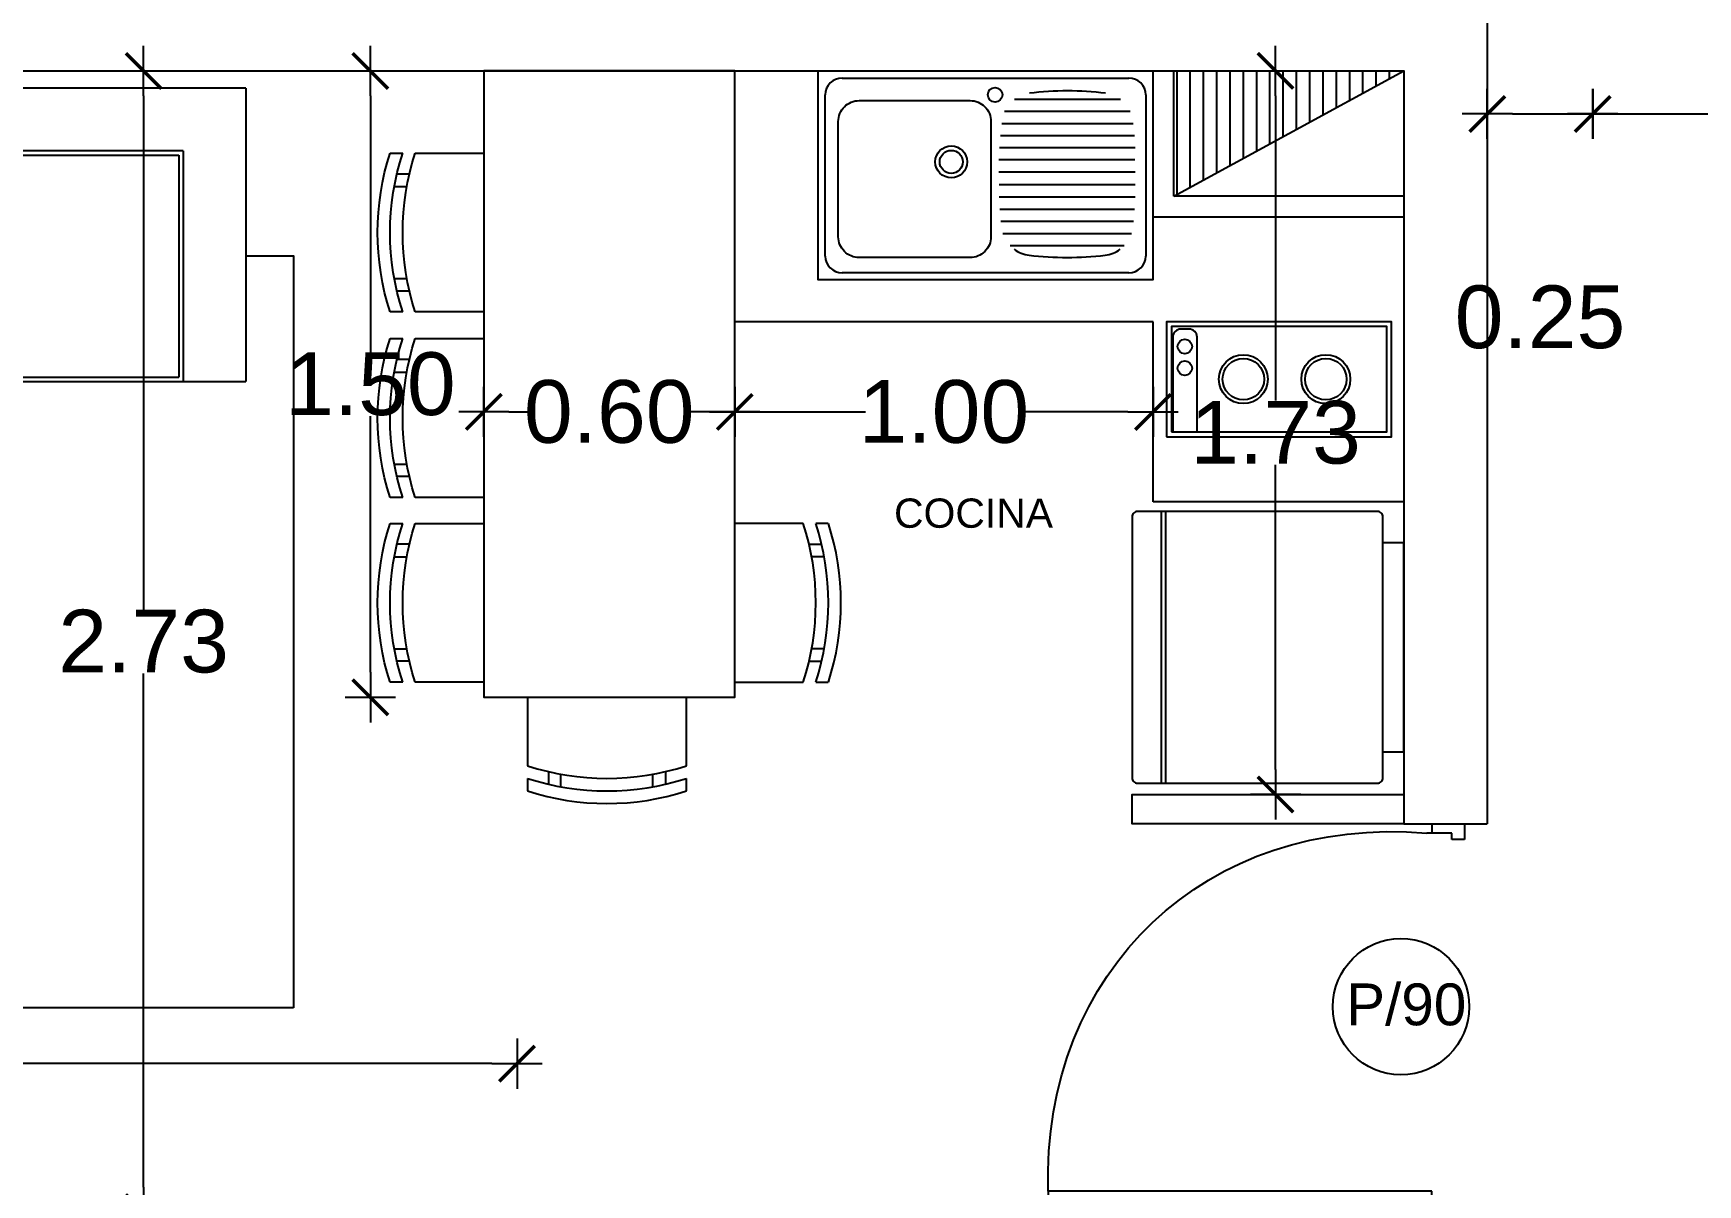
# Model space of a CAD drawing. Header units: millimetres. Extents: x 1217 to 2428, y 234 to 644.
# Drawn here: x 2355.761 to 2359.741, y 481.761 to 484.516 of the extents above; entities that cross this region are included whole.
import ezdxf

# ---------------------------------------------------------------- set-up
doc = ezdxf.new("R2010")
doc.units = ezdxf.units.MM
doc.layers.get('0').update_dxf_attribs({"lineweight": 5})
for name, color, linetype in [('0.1', 251, 'Continuous'), ('0.3', 6, 'Continuous'), ('ARTEFACTOS', 4, 'Continuous'), ('COTAS INTERIORES', 3, 'Continuous'), ('Muebles', 8, 'Continuous'), ('muros', 7, 'Continuous'), ('PUERTAS', 2, 'Continuous'), ('SHAFT', 3, 'Continuous'), ('Texto', 1, 'Continuous')]:
    doc.layers.add(name, color=color, linetype=linetype)
doc.styles.add('INTERARQ', font='arial.ttf')
doc.styles.get("Standard").update_dxf_attribs({"font": 'arial.ttf'})
doc.dimstyles.new('ESCALA_1-50', dxfattribs={"dimtxt": 0.15, "dimasz": 0.06, "dimexe": 0.18, "dimexo": 0.0625, "dimgap": 0, "dimtad": 0, "dimtih": 1, "dimtoh": 1, "dimzin": 0, "dimdsep": 46, "dimtxsty": 'INTERARQ', "dimblk": 'DIMTICK', "dimcen": 0, "dimse1": 1, "dimse2": 1, "dimclrd": 256, "dimclre": 1, "dimclrt": 2, "dimadec": 0, "dimazin": 0, "dimtfac": 4.5, "dimtofl": 0, "dimtmove": 2, "dimatfit": 3, "dimldrblk": 'DIMTICK', "dimfxl": 1, "dimtolj": 1, "dimtzin": 0, "dimarcsym": 0})

# ---------------------------------------------------------------- blocks, each defined once
blk = doc.blocks.new('FGFGFGFG')
at = {"layer": 'PUERTAS'}
for p, q in [((381629.7039, 7752655.4584), (381629.6607, 7752655.4584)), ((381629.6607, 7752655.4584), (381629.6608, 7752654.6488)), ((381629.704, 7752654.638), (381629.7039, 7752655.4584)), ((381629.6608, 7752654.6488), (381629.6608, 7752654.5949)), ((381630.4704, 7752654.5949), (381630.4704, 7752654.6488)), ((381629.6406, 7752654.638), (381629.6608, 7752654.638)), ((381629.6608, 7752654.638), (381629.704, 7752654.638)), ((381630.4906, 7752654.638), (381630.4704, 7752654.638)), ((381629.6608, 7752654.5949), (381629.6742, 7752654.5949)), ((381629.6742, 7752654.5949), (381629.6742, 7752654.568)), ((381630.4569, 7752654.5949), (381630.4704, 7752654.5949)), ((381630.4569, 7752654.568), (381630.4569, 7752654.5949)), ((381629.6742, 7752654.568), (381629.6406, 7752654.568)), ((381630.4906, 7752654.568), (381630.4569, 7752654.568))]:
    blk.add_line(p, q, dxfattribs=at)
at = {"layer": 'PUERTAS', "extrusion": (0, 0, -1)}
blk.add_ellipse((381629.5735, 7752654.5673), major_axis=(0.7057, 0.6681), ratio=0.836444, start_param=-0.755704, end_param=0.755704, dxfattribs=at)
blk = doc.blocks.new('REFRI')
at = {"layer": 'ARTEFACTOS'}
for p, q in [((-0.58, -0.325), (-0.58, 0.325)), ((-0.57, -0.325), (-0.57, 0.325))]:
    blk.add_line(p, q, dxfattribs=at)
blk.add_lwpolyline([(-0.6368, 0.325), (-0.0632, 0.325, -0.414214), (-0.05, 0.3118), (-0.05, -0.3118, -0.414214), (-0.0632, -0.325), (-0.6368, -0.325, -0.414214), (-0.65, -0.3118), (-0.65, 0.3118, -0.414214)], format="xyb", close=True, dxfattribs=at)
blk.add_lwpolyline([(-0.05, 0.25), (0, 0.25), (0, -0.25), (-0.05, -0.25)], dxfattribs=at)
blk = doc.blocks.new('sillon 150')
at = {"layer": 'ARTEFACTOS'}
for p, q in [((1.151, 0.05), (-0.651, 0.05)), ((-0.651, 0.05), (-0.651, -0.6515)), ((1.151, 0.05), (1.151, -0.6515)), ((1.001, -0.1), (-0.501, -0.1)), ((-0.501, -0.1), (-0.501, -0.6515)), ((-0.501, -0.1098), (-0.501, -0.1098)), ((-0.491, -0.11), (0.991, -0.1103)), ((-0.491, -0.11), (-0.491, -0.6415)), ((0.001, -0.1), (0.001, -0.6515)), ((0.501, -0.1), (0.501, -0.6515)), ((0.991, -0.1103), (0.991, -0.6415)), ((1.001, -0.1), (1.001, -0.6515)), ((-0.651, -0.6515), (-0.501, -0.6515)), ((-0.501, -0.6515), (1.001, -0.6515)), ((-0.491, -0.6415), (0.991, -0.6415)), ((1.001, -0.6515), (1.151, -0.6515))]:
    blk.add_line(p, q, dxfattribs=at)
blk = doc.blocks.new('LAVPLATO')
at = {"layer": 'ARTEFACTOS'}
for p, q in [((-0.343, -0.017), (0.343, -0.017)), ((-0.383, -0.443), (-0.383, -0.057)), ((0.0694, -0.0675), (0.3226, -0.0675)), ((0.383, -0.057), (0.383, -0.443)), ((0.0458, -0.0965), (0.3462, -0.0965)), ((0.0357, -0.1545), (0.3563, -0.1545)), ((0.0387, -0.1255), (0.3533, -0.1255)), ((0.0338, -0.1835), (0.3582, -0.1835)), ((0.0315, -0.2115), (0.3574, -0.2115)), ((0.0319, -0.2415), (0.3578, -0.2415)), ((0.0323, -0.2715), (0.3582, -0.2715)), ((0.0327, -0.3015), (0.3578, -0.3015)), ((0.0342, -0.3305), (0.3563, -0.3305)), ((0.0342, -0.3305), (0.3563, -0.3305)), ((0.0369, -0.3595), (0.3536, -0.3595)), ((0.0369, -0.3595), (0.3536, -0.3595)), ((0.0416, -0.3885), (0.3489, -0.3885)), ((0.0586, -0.4175), (0.3319, -0.4175)), ((0.343, -0.483), (-0.343, -0.483))]:
    blk.add_line(p, q, dxfattribs=at)
blk.add_lwpolyline([(-0.4, 0), (0.4, 0), (0.4, -0.5), (-0.4, -0.5)], close=True, dxfattribs=at)
blk.add_lwpolyline([(-0.302, -0.0709), (-0.037, -0.0709, -0.414214), (0.013, -0.1209), (0.013, -0.3965, -0.414214), (-0.037, -0.4465), (-0.302, -0.4465, -0.414214), (-0.352, -0.3965), (-0.352, -0.1209, -0.414214)], format="xyb", close=True, dxfattribs=at)
for centre, radius in [((0.023, -0.057), 0.0175), ((-0.082, -0.2175), 0.038), ((-0.082, -0.2175), 0.0275)]:
    blk.add_circle(centre, radius, dxfattribs=at)
for centre, radius, start, end in [((-0.343, -0.057), 0.04, 90, 180), ((0.343, -0.057), 0.04, 360, 90), ((0.196, -0.7978), 0.75, 83.0207, 96.9793), ((0.1132, -0.3662), 0.075, 233.5695, 263.0207), ((0.2773, -0.3662), 0.075, 276.9793, 306.4305), ((-0.343, -0.443), 0.04, 180, 270), ((0.1952, 0.3038), 0.75, 263.0207, 276.9793), ((0.343, -0.443), 0.04, 270, 360)]:
    blk.add_arc(centre, radius, start, end, dxfattribs=at)
blk = doc.blocks.new('silla')
at = {"layer": '0.1', "ltscale": 3}
for p, q in [((0.1638, 0.38), (0, 0.38)), ((0.2238, 0.38), (0.1938, 0.38)), ((0.1777, 0.33), (0.2077, 0.33)), ((0.2139, 0.3), (0.1839, 0.3)), ((0.2139, 0.08), (0.1839, 0.08)), ((0.1777, 0.05), (0.2077, 0.05)), ((0, 0), (0.1638, 0)), ((0.1938, 0), (0.2238, 0))]:
    blk.add_line(p, q, dxfattribs=at)
for centre in [(-0.4228, 0.19), (-0.3928, 0.19), (-0.3628, 0.19)]:
    blk.add_arc(centre, 0.6167, 342.0547, 17.9453, dxfattribs=at)
blk = doc.blocks.new('DIMTICK')
at = {"color": 1}
for p, q in [((0, 1), (0, -1)), ((-1, 0), (1, 0))]:
    blk.add_line(p, q, dxfattribs=at)
at = {"color": 3, "const_width": 0.141}
blk.add_lwpolyline([(0.707, 0.707), (-0.707, -0.707)], dxfattribs=at)
blk = doc.blocks.new('*D347')
at = {"layer": 'COTAS INTERIORES', "lineweight": -2, "ltscale": 3, "transparency": 16777216}
blk.add_line((2359.2974, 484.3228), (2359.4294, 484.3228), dxfattribs=at)
at = {"layer": 'Defpoints', "color": 0, "ltscale": 3, "transparency": 16777216}
for p in [(2359.2374, 484.5057, 0), (2359.4894, 484.5057, 0), (2359.4894, 484.3228)]:
    blk.add_point(p, dxfattribs=at)
at = {"layer": 'COTAS INTERIORES', "lineweight": -2, "ltscale": 3, "transparency": 16777216, "xscale": 0.06, "yscale": 0.06, "zscale": 0.06, "rotation": 180}
blk.add_blockref('DIMTICK', (2359.2374, 484.3228), dxfattribs=at)
at = {"layer": 'COTAS INTERIORES', "lineweight": -2, "ltscale": 3, "transparency": 16777216, "xscale": 0.06, "yscale": 0.06, "zscale": 0.06}
blk.add_blockref('DIMTICK', (2359.4894, 484.3228), dxfattribs=at)
at = {"layer": 'COTAS INTERIORES', "color": 2, "ltscale": 3, "transparency": 16777216, "insert": (2359.3634, 483.8364), "char_height": 0.15, "attachment_point": 5, "style": 'INTERARQ'}
blk.add_mtext('\\A1;0.25', dxfattribs=at)
blk = doc.blocks.new('*D348')
at = {"layer": 'COTAS INTERIORES', "lineweight": -2, "ltscale": 3, "transparency": 16777216}
for p, q in [((2359.5494, 484.3228), (2359.769, 484.3228)), ((2360.3794, 484.3228), (2360.1598, 484.3228))]:
    blk.add_line(p, q, dxfattribs=at)
at = {"layer": 'Defpoints', "color": 0, "ltscale": 3, "transparency": 16777216}
for p in [(2359.4894, 484.5057, 0), (2360.4394, 484.3228), (2360.4394, 484.2281)]:
    blk.add_point(p, dxfattribs=at)
at = {"layer": 'COTAS INTERIORES', "lineweight": -2, "ltscale": 3, "transparency": 16777216, "xscale": 0.06, "yscale": 0.06, "zscale": 0.06, "rotation": 180}
blk.add_blockref('DIMTICK', (2359.4894, 484.3228), dxfattribs=at)
at = {"layer": 'COTAS INTERIORES', "lineweight": -2, "ltscale": 3, "transparency": 16777216, "xscale": 0.06, "yscale": 0.06, "zscale": 0.06}
blk.add_blockref('DIMTICK', (2360.4394, 484.3228), dxfattribs=at)
at = {"layer": 'COTAS INTERIORES', "color": 2, "ltscale": 3, "transparency": 16777216, "insert": (2359.9644, 484.3228), "char_height": 0.15, "attachment_point": 5, "style": 'INTERARQ'}
blk.add_mtext('\\A1;0.95', dxfattribs=at)
blk = doc.blocks.new('*D385')
at = {"layer": 'COTAS INTERIORES', "lineweight": -2, "ltscale": 3, "transparency": 16777216}
for p, q in [((2356.0248, 484.3657), (2356.0248, 483.1373)), ((2356.0248, 481.7557), (2356.0248, 482.984))]:
    blk.add_line(p, q, dxfattribs=at)
at = {"layer": 'Defpoints', "color": 0, "ltscale": 3, "transparency": 16777216}
for p in [(2356.0248, 484.4257), (2356.5268, 484.4257, 0), (2356.6032, 481.6957, 0)]:
    blk.add_point(p, dxfattribs=at)
at = {"layer": 'COTAS INTERIORES', "lineweight": -2, "ltscale": 3, "transparency": 16777216, "xscale": 0.06, "yscale": 0.06, "zscale": 0.06}
for p, rotation in [((2356.0248, 484.4257), 90), ((2356.0248, 481.6957), 270)]:
    blk.add_blockref('DIMTICK', p, dxfattribs=dict(at, rotation=rotation))
at = {"layer": 'COTAS INTERIORES', "color": 2, "ltscale": 3, "transparency": 16777216, "insert": (2356.0248, 483.0607), "char_height": 0.15, "attachment_point": 5, "style": 'INTERARQ'}
blk.add_mtext('\\A1;2.73', dxfattribs=at)
blk = doc.blocks.new('*D386')
at = {"layer": 'COTAS INTERIORES', "lineweight": -2, "ltscale": 3, "transparency": 16777216}
for p, q in [((2354.1784, 482.0509), (2355.3221, 482.0509)), ((2356.8575, 482.0509), (2355.7138, 482.0509))]:
    blk.add_line(p, q, dxfattribs=at)
at = {"layer": 'Defpoints', "color": 0, "ltscale": 3, "transparency": 16777216}
for p in [(2356.9175, 482.0509), (2354.1184, 481.8105, 0), (2356.9175, 481.6957, 0)]:
    blk.add_point(p, dxfattribs=at)
at = {"layer": 'COTAS INTERIORES', "lineweight": -2, "ltscale": 3, "transparency": 16777216, "xscale": 0.06, "yscale": 0.06, "zscale": 0.06, "rotation": 180}
blk.add_blockref('DIMTICK', (2354.1184, 482.0509), dxfattribs=at)
at = {"layer": 'COTAS INTERIORES', "lineweight": -2, "ltscale": 3, "transparency": 16777216, "xscale": 0.06, "yscale": 0.06, "zscale": 0.06}
blk.add_blockref('DIMTICK', (2356.9175, 482.0509), dxfattribs=at)
at = {"layer": 'COTAS INTERIORES', "color": 2, "ltscale": 3, "transparency": 16777216, "insert": (2355.518, 482.0509), "char_height": 0.15, "attachment_point": 5, "style": 'INTERARQ'}
blk.add_mtext('\\A1;2.80', dxfattribs=at)
blk = doc.blocks.new('*D387')
at = {"layer": 'COTAS INTERIORES', "lineweight": -2, "ltscale": 3, "transparency": 16777216}
for p, q in [((2357.498, 483.61), (2357.7506, 483.61)), ((2358.3782, 483.61), (2358.1256, 483.61))]:
    blk.add_line(p, q, dxfattribs=at)
at = {"layer": 'Defpoints', "color": 0, "ltscale": 3, "transparency": 16777216}
for p in [(2357.438, 483.6242, 0), (2358.4382, 483.6103, 0), (2358.4382, 483.61)]:
    blk.add_point(p, dxfattribs=at)
at = {"layer": 'COTAS INTERIORES', "lineweight": -2, "ltscale": 3, "transparency": 16777216, "xscale": 0.06, "yscale": 0.06, "zscale": 0.06, "rotation": 180}
blk.add_blockref('DIMTICK', (2357.438, 483.61), dxfattribs=at)
at = {"layer": 'COTAS INTERIORES', "lineweight": -2, "ltscale": 3, "transparency": 16777216, "xscale": 0.06, "yscale": 0.06, "zscale": 0.06}
blk.add_blockref('DIMTICK', (2358.4382, 483.61), dxfattribs=at)
at = {"layer": 'COTAS INTERIORES', "color": 2, "ltscale": 3, "transparency": 16777216, "insert": (2357.9381, 483.61), "char_height": 0.15, "attachment_point": 5, "style": 'INTERARQ'}
blk.add_mtext('\\A1;1.00', dxfattribs=at)
blk = doc.blocks.new('*D388')
at = {"layer": 'COTAS INTERIORES', "lineweight": -2, "ltscale": 3, "transparency": 16777216}
for p, q in [((2356.5669, 484.3657), (2356.5669, 483.753)), ((2356.5669, 482.9872), (2356.5669, 483.5998))]:
    blk.add_line(p, q, dxfattribs=at)
at = {"layer": 'Defpoints', "color": 0, "ltscale": 3, "transparency": 16777216}
for p in [(2356.5669, 484.4257), (2357.138, 484.4257, 0), (2357.138, 482.9272, 0)]:
    blk.add_point(p, dxfattribs=at)
at = {"layer": 'COTAS INTERIORES', "lineweight": -2, "ltscale": 3, "transparency": 16777216, "xscale": 0.06, "yscale": 0.06, "zscale": 0.06}
for p, rotation in [((2356.5669, 484.4257), 90), ((2356.5669, 482.9272), 270)]:
    blk.add_blockref('DIMTICK', p, dxfattribs=dict(at, rotation=rotation))
at = {"layer": 'COTAS INTERIORES', "color": 2, "ltscale": 3, "transparency": 16777216, "insert": (2356.5669, 483.6764), "char_height": 0.15, "attachment_point": 5, "style": 'INTERARQ'}
blk.add_mtext('\\A1;1.50', dxfattribs=at)
blk = doc.blocks.new('*D389')
at = {"layer": 'COTAS INTERIORES', "lineweight": -2, "ltscale": 3, "transparency": 16777216}
for p, q in [((2356.898, 483.61), (2356.9435, 483.61)), ((2357.378, 483.61), (2357.3326, 483.61))]:
    blk.add_line(p, q, dxfattribs=at)
at = {"layer": 'Defpoints', "color": 0, "ltscale": 3, "transparency": 16777216}
for p in [(2356.838, 483.61), (2357.438, 483.6242, 0), (2356.838, 482.9272)]:
    blk.add_point(p, dxfattribs=at)
at = {"layer": 'COTAS INTERIORES', "lineweight": -2, "ltscale": 3, "transparency": 16777216, "xscale": 0.06, "yscale": 0.06, "zscale": 0.06, "rotation": 180}
blk.add_blockref('DIMTICK', (2356.838, 483.61), dxfattribs=at)
at = {"layer": 'COTAS INTERIORES', "lineweight": -2, "ltscale": 3, "transparency": 16777216, "xscale": 0.06, "yscale": 0.06, "zscale": 0.06}
blk.add_blockref('DIMTICK', (2357.438, 483.61), dxfattribs=at)
at = {"layer": 'COTAS INTERIORES', "color": 2, "ltscale": 3, "transparency": 16777216, "insert": (2357.138, 483.61), "char_height": 0.15, "attachment_point": 5, "style": 'INTERARQ'}
blk.add_mtext('\\A1;0.60', dxfattribs=at)
blk = doc.blocks.new('*D390')
at = {"layer": 'COTAS INTERIORES', "lineweight": -2, "ltscale": 3, "transparency": 16777216}
for p, q in [((2358.7312, 484.3657), (2358.7312, 483.6369)), ((2358.7312, 482.7548), (2358.7312, 483.4836))]:
    blk.add_line(p, q, dxfattribs=at)
at = {"layer": 'Defpoints', "color": 0, "ltscale": 3, "transparency": 16777216}
for p in [(2358.388, 484.4257, 0), (2358.7312, 484.4257), (2358.388, 482.6948, 0)]:
    blk.add_point(p, dxfattribs=at)
at = {"layer": 'COTAS INTERIORES', "lineweight": -2, "ltscale": 3, "transparency": 16777216, "xscale": 0.06, "yscale": 0.06, "zscale": 0.06}
for p, rotation in [((2358.7312, 484.4257), 90), ((2358.7312, 482.6948), 270)]:
    blk.add_blockref('DIMTICK', p, dxfattribs=dict(at, rotation=rotation))
at = {"layer": 'COTAS INTERIORES', "color": 2, "ltscale": 3, "transparency": 16777216, "insert": (2358.7312, 483.5603), "char_height": 0.15, "attachment_point": 5, "style": 'INTERARQ'}
blk.add_mtext('\\A1;1.73', dxfattribs=at)

msp = doc.modelspace()

# ---------------------------------------------------------------- hatches: boundary and pattern name
at = {"layer": 'SHAFT'}
h = msp.add_hatch(dxfattribs=at)
h.set_pattern_fill('ANSI31', color=256, scale=0.01, angle=-315, style=0)
h.set_pattern_definition([(90, (-7750930.562246, 382038.49363), (-0.03174976396298, 8e-17), [])])
h.paths.add_polyline_path([(2358.4881, 484.42574), (2358.48813, 484.1258), (2359.03794, 484.42574)])

# ---------------------------------------------------------------- linework, layer by layer
at = {"layer": '0.1', "ltscale": 3, "elevation": 0}
msp.add_lwpolyline([(2357.43802, 484.42574), (2356.83802, 484.42574), (2356.83802, 482.92721), (2357.43802, 482.92721), (2357.43802, 484.42574)], dxfattribs=at)
at = {"layer": '0.3', "elevation": 0}
for points in [[(2359.03797, 484.0758), (2358.43813, 484.0758), (2358.43816, 484.4258)], [(2359.03797, 482.62488), (2358.38798, 482.62488), (2358.38798, 482.69488), (2359.03797, 482.69488)]]:
    msp.add_lwpolyline(points, dxfattribs=at)
msp.add_lwpolyline([(2358.48813, 484.1258), (2358.48813, 484.4258), (2359.03797, 484.42574), (2359.03797, 484.1258)], close=True, dxfattribs=at)
at = {"layer": 'ARTEFACTOS'}
for p, q in [((2358.43818, 483.82574, 0), (2357.43802, 483.82574, 0)), ((2358.43818, 483.39487, 0), (2358.43818, 483.82574, 0)), ((2358.52407, 483.80819, 0), (2358.50485, 483.80819, 0)), ((2358.48549, 483.78884, 0), (2358.48549, 483.56245, 0)), ((2358.54343, 483.56245, 0), (2358.54343, 483.78884, 0))]:
    msp.add_line(p, q, dxfattribs=at)
at = {"layer": 'ARTEFACTOS', "elevation": 0}
for points in [[(2357.43802, 483.82574), (2357.43802, 484.42574)], [(2356.26929, 483.98329), (2356.38342, 483.98329), (2356.38342, 482.99746)], [(2359.03797, 483.39487), (2358.43818, 483.39487)], [(2356.38342, 482.99746), (2356.38342, 482.18435)], [(2356.38342, 482.18435), (2354.68809, 482.18435)]]:
    msp.add_lwpolyline(points, dxfattribs=at)
for points in [[(2358.4703, 483.55074), (2359.0086, 483.55074), (2359.0086, 483.82574), (2358.4703, 483.82574)], [(2358.48201, 483.56245), (2358.9969, 483.56245), (2358.9969, 483.81404), (2358.48201, 483.81404)]]:
    msp.add_lwpolyline(points, close=True, dxfattribs=at)
at = {"layer": 'ARTEFACTOS'}
for centre, major_axis, start_param, end_param in [((2358.50485, 483.78884, 0), (-0.01369, -0.01369), 3.9269908, 5.4977871), ((2358.52407, 483.78884, 0), (0.01369, -0.01369), 0.7853982, 2.3561945), ((2358.51417, 483.76646, 0), (-0.01221, -0.01221), 2.3561945, 8.6393798), ((2358.51417, 483.71465, 0), (-0.01221, -0.01221), 2.3561945, 8.6393798), ((2358.65418, 483.68824, 0), (-0.04137, 0.04137), 3.9269908, 10.2101761), ((2358.65418, 483.68824, 0), (-0.03508, -0.03508), 2.3561945, 8.6393798), ((2358.85134, 483.68824, 0), (-0.04137, 0.04137), 3.9269908, 10.2101761), ((2358.85134, 483.68824, 0), (-0.03508, -0.03508), 2.3561945, 8.6393798)]:
    msp.add_ellipse(centre, major_axis=major_axis, ratio=1, start_param=start_param, end_param=end_param, dxfattribs=at)
at = {"layer": 'muros'}
for p, q in [((2359.03816, 484.42574, 0), (2359.03797, 482.62488, 0)), ((2359.03797, 482.62488, 0), (2359.23747, 482.62488, 0))]:
    msp.add_line(p, q, dxfattribs=at)
at = {"layer": 'muros', "elevation": 0}
for points in [[(2354.58848, 485.22542), (2354.58847, 484.62573), (2359.23744, 484.62574), (2359.23747, 482.62488)], [(2352.87842, 484.42574), (2359.03747, 484.42574)]]:
    msp.add_lwpolyline(points, dxfattribs=at)
at = {"layer": 'SHAFT'}
msp.add_line((2358.4881, 484.21575, 0), (2358.4881, 484.42574, 0), dxfattribs=at)
at = {"layer": 'SHAFT', "elevation": 0}
msp.add_lwpolyline([(2358.48813, 484.1258), (2359.03794, 484.42574)], dxfattribs=at)
at = {"layer": 'Texto'}
msp.add_circle((2359.031, 482.18714, 0), 0.16297, dxfattribs=at)

# ---------------------------------------------------------------- block references
at = {"layer": '0.1', "yscale": 0.9999925657630349, "zscale": 0.9999925657630349}
for p, xscale in [((2356.83802, 483.84903, 0), -0.9999925657630349), ((2356.83802, 483.40535, 0), -0.9999925657630349), ((2356.83802, 482.96338, 0), -0.9999925657630349), ((2357.43802, 482.96338, 0), 0.9999925657630349)]:
    msp.add_blockref('silla', p, dxfattribs=dict(at, xscale=xscale))
at = {"layer": '0.1', "xscale": 0.9999925657630349, "yscale": 0.9999925657630349, "zscale": 0.9999925657630349, "rotation": 270}
msp.add_blockref('silla', (2356.9425, 482.92721, 0), dxfattribs=at)
at = {"layer": 'ARTEFACTOS', "xscale": 0.9999925657630362, "yscale": 0.9999925657630362, "zscale": 0.9999925657630362, "rotation": 0.001789082676736665}
msp.add_blockref('sillon 150', (2355.11828, 484.33433, 0), dxfattribs=at)
at = {"layer": 'Muebles', "xscale": 0.9999925657630349, "yscale": 0.9999925657630349, "zscale": 0.9999925657630349}
msp.add_blockref('LAVPLATO', (2358.03765, 484.42561, 0), dxfattribs=at)
at = {"layer": 'Muebles', "xscale": -0.9999925657630349, "yscale": 0.9999925657630349, "zscale": 0.9999925657630349, "rotation": 180}
msp.add_blockref('REFRI', (2359.03797, 483.04683, 0), dxfattribs=at)
at = {"layer": 'PUERTAS', "xscale": 1.117638750408717, "yscale": 1.117638750408717, "zscale": 1.117638750408717, "rotation": 90.00000000000001}
msp.add_blockref('FGFGFGFG', (8667026.34665, -426042.39971, 0), dxfattribs=at)

# ---------------------------------------------------------------- texts
at = {"layer": 'Texto', "attachment_point": 5}
for s, insert, char_height, width in [('COCINA', (2358.00906, 483.36732, 0), 0.069999, 0.4782868), ('{\\fArial|b0|i0|c0|p34;\\C256;P/90}', (2359.04352, 482.19203, 0), 0.0999993, 3.0886563)]:
    msp.add_mtext(s, dxfattribs=dict(at, insert=insert, char_height=char_height, width=width))

# ---------------------------------------------------------------- dimensions: what is measured, and where the dimension line sits
at = {"layer": 'COTAS INTERIORES', "ltscale": 3}
for base, p1, p2, picture, middle in [((2356.02481, 484.4257), (2356.60322, 481.69565, 0), (2356.52682, 484.4257, 0), '*D385', (2356.02481, 483.06068)), ((2356.56687, 484.4257), (2357.13802, 482.92717, 0), (2357.13802, 484.4257, 0), '*D388', (2356.56687, 483.67643)), ((2358.73124, 484.4257), (2358.38798, 482.69484, 0), (2358.38798, 484.4257, 0), '*D390', (2358.73124, 483.56027))]:
    dim = msp.add_linear_dim(base=base, p1=p1, p2=p2, angle=270, dimstyle='ESCALA_1-50', dxfattribs=at)
    dim.commit()
    dim.dimension.update_dxf_attribs({"geometry": picture, "text_midpoint": middle})
for base, p1, p2, picture, middle in [((2359.48936, 484.32276), (2359.23745, 484.5057, 0), (2359.48936, 484.5057, 0), '*D347', (2359.3634, 483.83641)), ((2360.43938, 484.32276), (2359.48936, 484.5057, 0), (2360.43938, 484.22812), '*D348', (2359.96437, 484.32276)), ((2356.83802, 483.61002), (2357.43802, 483.62419, 0), (2356.83802, 482.92717), '*D389', (2357.13802, 483.61002)), ((2358.43818, 483.61002), (2357.43802, 483.62419, 0), (2358.43818, 483.61027, 0), '*D387', (2357.9381, 483.61002)), ((2356.91754, 482.05087), (2354.11841, 481.81051, 0), (2356.91754, 481.69565, 0), '*D386', (2355.51797, 482.05087))]:
    dim = msp.add_linear_dim(base=base, p1=p1, p2=p2, dimstyle='ESCALA_1-50', dxfattribs=at)
    dim.commit()
    dim.dimension.update_dxf_attribs({"geometry": picture, "text_midpoint": middle})

doc.saveas('drawing.dxf')
